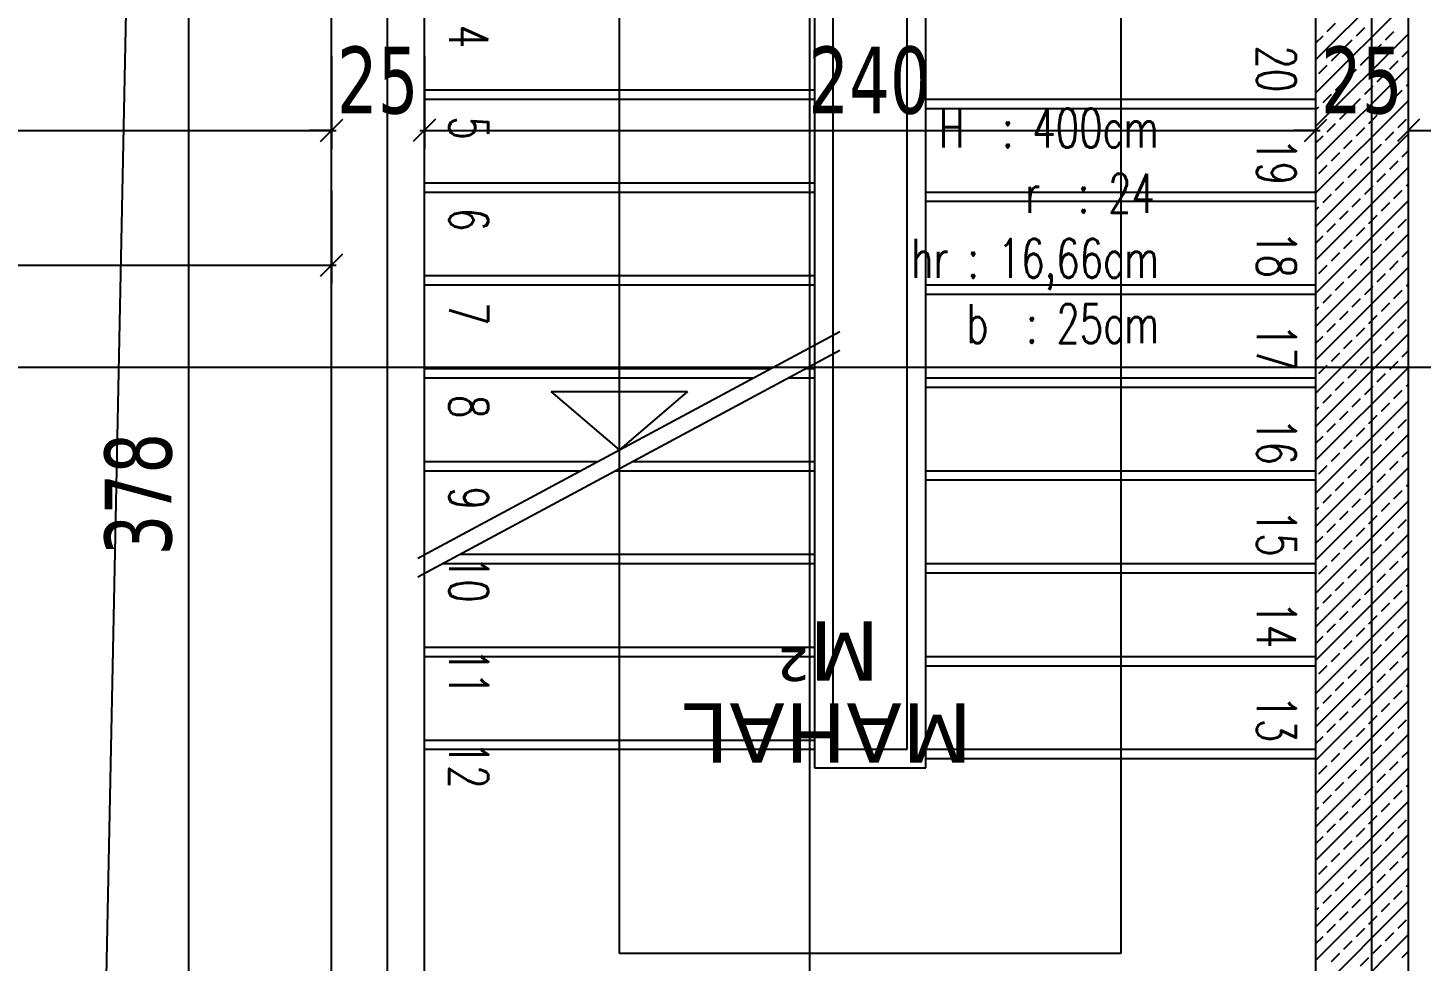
# Model space of a CAD drawing. Header units: millimetres. Extents: x 43168.9 to 43194.6, y -25545.1 to -25543.4.
# Drawn here: x 43171.0915 to 43171.1666, y -25543.9419 to -25543.8916 of the extents above; entities that cross this region are included whole.
import ezdxf
from ezdxf.enums import TextEntityAlignment as Align

# ---------------------------------------------------------------- set-up
doc = ezdxf.new("R2010")
doc.units = ezdxf.units.MM
doc.header["$LTSCALE"] = 200
for name, pattern in [('DASHDOT', [1, 0.5, -0.25, 0, -0.25]), ('DASHDOT2', [0.5, 0.25, -0.125, 0, -0.125]), ('HIDDEN2', [0.1875, 0.125, -0.0625])]:
    doc.linetypes.add(name, pattern=pattern)
for name, color, linetype in [('aks_sgh', 5, 'DASHDOT2'), ('duv_sgh', 4, 'Continuous'), ('izd-alt_sgh', 8, 'HIDDEN2'), ('kolon-b.a_sgh', 6, 'Continuous'), ('merdi_sgh', 3, 'Continuous'), ('olcuic_sgh', 183, 'Continuous'), ('tarama-betonarme_sgh', 223, 'Continuous'), ('yapi-yaklasma_sgh', 41, 'DASHDOT'), ('yazi-merdi_sgh', 9, 'Continuous')]:
    doc.layers.add(name, color=color, linetype=linetype)
doc.styles.add('dim', font='VERDANA.TTF', dxfattribs={"width": 0.7})
doc.styles.add('text1', font='VERDANA.TTF')
doc.styles.add('text3', font='simplex8.shx', dxfattribs={"width": 0.7})

msp = doc.modelspace()

# ---------------------------------------------------------------- linework, layer by layer
at = {"color": 0, "linetype": 'ByBlock', "lineweight": -2}
for p, q in [((43171.107279, -25543.89776), (43171.108479, -25543.89656)), ((43171.107279, -25543.89776), (43171.108479, -25543.89656)), ((43171.113479, -25543.89656), (43171.112279, -25543.89776)), ((43171.113479, -25543.89656), (43171.112279, -25543.89776)), ((43171.160279, -25543.89776), (43171.161479, -25543.89656)), ((43171.160279, -25543.89776), (43171.161479, -25543.89656)), ((43171.166479, -25543.89656), (43171.165279, -25543.89776)), ((43171.107279, -25543.905008), (43171.108479, -25543.903808))]:
    msp.add_line(p, q, dxfattribs=at)
at = {"color": 0}
for p, q in [((43171.123379, -25543.914365), (43171.119704, -25543.911215)), ((43171.119704, -25543.911215), (43171.127054, -25543.911215)), ((43171.127054, -25543.911215), (43171.123379, -25543.914365))]:
    msp.add_line(p, q, dxfattribs=at)
at = {"layer": 'aks_sgh'}
for p, q in [((43171.110879, -25543.740919), (43171.110879, -25544.789919)), ((43171.133621, -25543.740919), (43171.133621, -25543.95248)), ((43171.163879, -25543.740919), (43171.163879, -25544.789919)), ((43171.17088, -25543.909919), (43170.194878, -25543.909919))]:
    msp.add_line(p, q, dxfattribs=at)
at = {"layer": 'duv_sgh'}
for p, q in [((43171.112879, -25543.95448), (43171.112879, -25543.870919)), ((43171.107879, -25543.95448), (43171.107879, -25543.878919))]:
    msp.add_line(p, q, dxfattribs=at)
at = {"layer": 'izd-alt_sgh'}
for p, q in [((43171.112879, -25543.89498), (43171.133879, -25543.89498)), ((43171.139879, -25543.89598), (43171.160879, -25543.89598)), ((43171.112879, -25543.89998), (43171.133879, -25543.89998)), ((43171.139879, -25543.90098), (43171.160879, -25543.90098)), ((43171.112879, -25543.90498), (43171.133879, -25543.90498)), ((43171.139879, -25543.90598), (43171.160879, -25543.90598)), ((43171.112879, -25543.90998), (43171.131549, -25543.90998)), ((43171.133412, -25543.90998), (43171.133879, -25543.90998)), ((43171.139879, -25543.91098), (43171.160879, -25543.91098)), ((43171.112879, -25543.91498), (43171.122233, -25543.91498)), ((43171.124096, -25543.91498), (43171.133879, -25543.91498)), ((43171.139879, -25543.91598), (43171.160879, -25543.91598)), ((43171.112879, -25543.91998), (43171.112916, -25543.91998)), ((43171.114779, -25543.91998), (43171.133879, -25543.91998)), ((43171.139879, -25543.92098), (43171.160879, -25543.92098)), ((43171.112879, -25543.92498), (43171.133879, -25543.92498)), ((43171.139879, -25543.92598), (43171.160879, -25543.92598)), ((43171.112879, -25543.92998), (43171.133879, -25543.92998)), ((43171.139879, -25543.93098), (43171.160879, -25543.93098))]:
    msp.add_line(p, q, dxfattribs=at)
at = {"layer": 'kolon-b.a_sgh'}
for p, q in [((43171.160879, -25543.860995), (43171.160879, -25543.94548)), ((43171.165879, -25543.94548), (43171.165879, -25543.860995))]:
    msp.add_line(p, q, dxfattribs=at)
at = {"layer": 'merdi_sgh', "color": 43}
for p, q in [((43171.133879, -25543.87448), (43171.133879, -25543.93148)), ((43171.139879, -25543.93148), (43171.139879, -25543.87448)), ((43171.134879, -25543.87548), (43171.134879, -25543.93048)), ((43171.138879, -25543.93048), (43171.138879, -25543.87548)), ((43171.134879, -25543.93048), (43171.138879, -25543.93048)), ((43171.133879, -25543.93148), (43171.139879, -25543.93148))]:
    msp.add_line(p, q, dxfattribs=at)
at = {"layer": 'merdi_sgh', "color": 145}
for p, q in [((43171.123379, -25543.94148), (43171.123379, -25543.87548)), ((43171.150379, -25543.87863), (43171.150379, -25543.94148)), ((43171.112522, -25543.920191), (43171.135255, -25543.907991)), ((43171.112522, -25543.921191), (43171.135255, -25543.908991)), ((43171.150379, -25543.94148), (43171.123379, -25543.94148))]:
    msp.add_line(p, q, dxfattribs=at)
at = {"layer": 'merdi_sgh'}
for p, q in [((43171.112879, -25543.89548), (43171.133879, -25543.89548)), ((43171.139879, -25543.89548), (43171.160879, -25543.89548)), ((43171.112879, -25543.90048), (43171.133879, -25543.90048)), ((43171.139879, -25543.90048), (43171.160879, -25543.90048)), ((43171.112879, -25543.90548), (43171.133879, -25543.90548)), ((43171.139879, -25543.90548), (43171.160879, -25543.90548)), ((43171.112879, -25543.91048), (43171.130617, -25543.91048)), ((43171.132481, -25543.91048), (43171.133879, -25543.91048)), ((43171.139879, -25543.91048), (43171.160879, -25543.91048)), ((43171.112879, -25543.91548), (43171.121301, -25543.91548)), ((43171.123164, -25543.91548), (43171.133879, -25543.91548)), ((43171.139879, -25543.91548), (43171.160879, -25543.91548)), ((43171.113848, -25543.92048), (43171.133879, -25543.92048)), ((43171.139879, -25543.92048), (43171.160879, -25543.92048)), ((43171.112879, -25543.92548), (43171.133879, -25543.92548)), ((43171.139879, -25543.92548), (43171.160879, -25543.92548)), ((43171.112879, -25543.93048), (43171.133879, -25543.93048)), ((43171.139879, -25543.93048), (43171.160879, -25543.93048))]:
    msp.add_line(p, q, dxfattribs=at)
at = {"layer": 'olcuic_sgh'}
for p, q in [((43171.100178, -25543.878669), (43171.100178, -25543.95473)), ((43171.107879, -25543.89316), (43171.107879, -25543.89816)), ((43171.107879, -25543.89316), (43171.107879, -25543.89816)), ((43171.112879, -25543.89316), (43171.112879, -25543.89816)), ((43171.112879, -25543.89316), (43171.112879, -25543.89816)), ((43171.160879, -25543.89316), (43171.160879, -25543.89816)), ((43171.160879, -25543.89316), (43171.160879, -25543.89816)), ((43171.165879, -25543.90116), (43171.165879, -25543.89616)), ((43171.058376, -25543.89716), (43171.108129, -25543.89716)), ((43171.107879, -25543.89716), (43171.106679, -25543.89716)), ((43171.112629, -25543.89716), (43171.161129, -25543.89716)), ((43171.112879, -25543.89716), (43171.114079, -25543.89716)), ((43171.160879, -25543.89716), (43171.159679, -25543.89716)), ((43171.165879, -25543.89716), (43171.167079, -25543.89716)), ((43171.107879, -25543.900408), (43171.107879, -25543.905408)), ((43170.999629, -25543.904408), (43171.108129, -25543.904408))]:
    msp.add_line(p, q, dxfattribs=at)
at = {"layer": 'tarama-betonarme_sgh'}
for p, q in [((43171.160879, -25543.893364), (43171.165879, -25543.888364)), ((43171.160879, -25543.89516), (43171.165879, -25543.89016)), ((43171.160879, -25543.896956), (43171.165879, -25543.891956)), ((43171.161501, -25543.891845), (43171.16195, -25543.891396)), ((43171.163072, -25543.892069), (43171.163521, -25543.89162)), ((43171.164644, -25543.892294), (43171.165093, -25543.891845)), ((43171.160879, -25543.892466), (43171.161276, -25543.892069)), ((43171.162399, -25543.892743), (43171.162848, -25543.892294)), ((43171.16397, -25543.892967), (43171.164419, -25543.892518)), ((43171.161725, -25543.893416), (43171.162174, -25543.892967)), ((43171.163297, -25543.893641), (43171.163746, -25543.893192)), ((43171.164868, -25543.893865), (43171.165317, -25543.893416)), ((43171.165542, -25543.893192), (43171.165879, -25543.892855)), ((43171.160879, -25543.898753), (43171.165879, -25543.893753)), ((43171.161052, -25543.89409), (43171.161501, -25543.893641)), ((43171.162623, -25543.894314), (43171.163072, -25543.893865)), ((43171.164195, -25543.894539), (43171.164644, -25543.89409)), ((43171.16195, -25543.894988), (43171.162399, -25543.894539)), ((43171.163521, -25543.895212), (43171.16397, -25543.894763)), ((43171.165093, -25543.895437), (43171.165542, -25543.894988)), ((43171.165766, -25543.894763), (43171.165879, -25543.894651)), ((43171.160879, -25543.900549), (43171.165879, -25543.895549)), ((43171.161276, -25543.895661), (43171.161725, -25543.895212)), ((43171.162848, -25543.895886), (43171.163297, -25543.895437)), ((43171.164419, -25543.89611), (43171.164868, -25543.895661)), ((43171.160879, -25543.896058), (43171.161052, -25543.895886)), ((43171.162174, -25543.896559), (43171.162623, -25543.89611)), ((43171.163746, -25543.896784), (43171.164195, -25543.896335)), ((43171.165317, -25543.897008), (43171.165766, -25543.896559)), ((43171.161501, -25543.897233), (43171.16195, -25543.896784)), ((43171.163072, -25543.897457), (43171.163521, -25543.897008)), ((43171.164644, -25543.897682), (43171.165093, -25543.897233)), ((43171.160879, -25543.902345), (43171.165879, -25543.897345)), ((43171.160879, -25543.897855), (43171.161276, -25543.897457)), ((43171.162399, -25543.898131), (43171.162848, -25543.897682)), ((43171.16397, -25543.898355), (43171.164419, -25543.897906)), ((43171.161725, -25543.898804), (43171.162174, -25543.898355)), ((43171.163297, -25543.899029), (43171.163746, -25543.89858)), ((43171.164868, -25543.899253), (43171.165317, -25543.898804)), ((43171.165542, -25543.89858), (43171.165879, -25543.898243)), ((43171.160879, -25543.904141), (43171.165879, -25543.899141)), ((43171.161052, -25543.899478), (43171.161501, -25543.899029)), ((43171.162623, -25543.899702), (43171.163072, -25543.899253)), ((43171.164195, -25543.899927), (43171.164644, -25543.899478)), ((43171.16195, -25543.900376), (43171.162399, -25543.899927)), ((43171.163521, -25543.9006), (43171.16397, -25543.900151)), ((43171.165766, -25543.900151), (43171.165879, -25543.900039)), ((43171.160879, -25543.905937), (43171.165879, -25543.900937)), ((43171.161276, -25543.901049), (43171.161725, -25543.9006)), ((43171.162848, -25543.901274), (43171.163297, -25543.900825)), ((43171.164419, -25543.901498), (43171.164868, -25543.901049)), ((43171.165093, -25543.900825), (43171.165542, -25543.900376)), ((43171.160879, -25543.901447), (43171.161052, -25543.901274)), ((43171.162174, -25543.901947), (43171.162623, -25543.901498)), ((43171.163746, -25543.902172), (43171.164195, -25543.901723)), ((43171.161501, -25543.902621), (43171.16195, -25543.902172)), ((43171.163072, -25543.902845), (43171.163521, -25543.902396)), ((43171.165317, -25543.902396), (43171.165766, -25543.901947)), ((43171.160879, -25543.907733), (43171.165879, -25543.902733)), ((43171.160879, -25543.903243), (43171.161276, -25543.902845)), ((43171.162399, -25543.903519), (43171.162848, -25543.90307)), ((43171.16397, -25543.903743), (43171.164419, -25543.903294)), ((43171.164644, -25543.90307), (43171.165093, -25543.902621)), ((43171.161725, -25543.904192), (43171.162174, -25543.903743)), ((43171.163297, -25543.904417), (43171.163746, -25543.903968)), ((43171.165542, -25543.903968), (43171.165879, -25543.903631)), ((43171.160879, -25543.909529), (43171.165879, -25543.904529)), ((43171.161052, -25543.904866), (43171.161501, -25543.904417)), ((43171.162623, -25543.90509), (43171.163072, -25543.904641)), ((43171.164868, -25543.904641), (43171.165317, -25543.904192)), ((43171.16195, -25543.905764), (43171.162399, -25543.905315)), ((43171.163521, -25543.905988), (43171.16397, -25543.905539)), ((43171.164195, -25543.905315), (43171.164644, -25543.904866)), ((43171.165766, -25543.905539), (43171.165879, -25543.905427)), ((43171.161276, -25543.906437), (43171.161725, -25543.905988)), ((43171.162848, -25543.906662), (43171.163297, -25543.906213)), ((43171.165093, -25543.906213), (43171.165542, -25543.905764)), ((43171.160879, -25543.911325), (43171.165879, -25543.906325)), ((43171.160879, -25543.906835), (43171.161052, -25543.906662)), ((43171.162174, -25543.907335), (43171.162623, -25543.906886)), ((43171.164419, -25543.906886), (43171.164868, -25543.906437)), ((43171.161501, -25543.908009), (43171.16195, -25543.90756)), ((43171.163072, -25543.908233), (43171.163521, -25543.907784)), ((43171.163746, -25543.90756), (43171.164195, -25543.907111)), ((43171.165317, -25543.907784), (43171.165766, -25543.907335)), ((43171.160879, -25543.913121), (43171.165879, -25543.908121)), ((43171.160879, -25543.908631), (43171.161276, -25543.908233)), ((43171.162399, -25543.908907), (43171.162848, -25543.908458)), ((43171.164644, -25543.908458), (43171.165093, -25543.908009)), ((43171.161725, -25543.909581), (43171.162174, -25543.909132)), ((43171.16397, -25543.909132), (43171.164419, -25543.908683)), ((43171.165542, -25543.909356), (43171.165879, -25543.909019)), ((43171.160879, -25543.914917), (43171.165879, -25543.909917)), ((43171.161052, -25543.910254), (43171.161501, -25543.909805)), ((43171.162623, -25543.910479), (43171.163072, -25543.91003)), ((43171.163297, -25543.909805), (43171.163746, -25543.909356)), ((43171.164868, -25543.91003), (43171.165317, -25543.909581)), ((43171.16195, -25543.911152), (43171.162399, -25543.910703)), ((43171.164195, -25543.910703), (43171.164644, -25543.910254)), ((43171.165766, -25543.910928), (43171.165879, -25543.910815)), ((43171.161276, -25543.911826), (43171.161725, -25543.911377)), ((43171.163521, -25543.911377), (43171.16397, -25543.910928)), ((43171.165093, -25543.911601), (43171.165542, -25543.911152)), ((43171.160879, -25543.916713), (43171.165879, -25543.911713)), ((43171.160879, -25543.912223), (43171.161052, -25543.91205)), ((43171.162174, -25543.912724), (43171.162623, -25543.912275)), ((43171.162848, -25543.91205), (43171.163297, -25543.911601)), ((43171.164419, -25543.912275), (43171.164868, -25543.911826)), ((43171.161501, -25543.913397), (43171.16195, -25543.912948)), ((43171.163746, -25543.912948), (43171.164195, -25543.912499)), ((43171.165317, -25543.913173), (43171.165766, -25543.912724)), ((43171.160879, -25543.918509), (43171.165879, -25543.913509)), ((43171.160879, -25543.914019), (43171.161276, -25543.913622)), ((43171.163072, -25543.913622), (43171.163521, -25543.913173)), ((43171.164644, -25543.913846), (43171.165093, -25543.913397)), ((43171.161725, -25543.914969), (43171.162174, -25543.91452)), ((43171.162399, -25543.914295), (43171.162848, -25543.913846)), ((43171.16397, -25543.91452), (43171.164419, -25543.914071)), ((43171.165542, -25543.914744), (43171.165879, -25543.914407)), ((43171.160879, -25543.920305), (43171.165879, -25543.915305)), ((43171.161052, -25543.915642), (43171.161501, -25543.915193)), ((43171.163297, -25543.915193), (43171.163746, -25543.914744)), ((43171.164868, -25543.915418), (43171.165317, -25543.914969)), ((43171.162623, -25543.915867), (43171.163072, -25543.915418)), ((43171.164195, -25543.916091), (43171.164644, -25543.915642)), ((43171.161276, -25543.917214), (43171.161725, -25543.916765)), ((43171.16195, -25543.91654), (43171.162399, -25543.916091)), ((43171.163521, -25543.916765), (43171.16397, -25543.916316)), ((43171.165093, -25543.916989), (43171.165542, -25543.91654)), ((43171.165766, -25543.916316), (43171.165879, -25543.916203)), ((43171.160879, -25543.922101), (43171.165879, -25543.917101)), ((43171.160879, -25543.917611), (43171.161052, -25543.917438)), ((43171.162848, -25543.917438), (43171.163297, -25543.916989)), ((43171.164419, -25543.917663), (43171.164868, -25543.917214)), ((43171.162174, -25543.918112), (43171.162623, -25543.917663)), ((43171.163746, -25543.918336), (43171.164195, -25543.917887)), ((43171.165317, -25543.918561), (43171.165766, -25543.918112)), ((43171.160879, -25543.923897), (43171.165879, -25543.918897)), ((43171.160879, -25543.919407), (43171.161276, -25543.91901)), ((43171.161501, -25543.918785), (43171.16195, -25543.918336)), ((43171.163072, -25543.91901), (43171.163521, -25543.918561)), ((43171.164644, -25543.919234), (43171.165093, -25543.918785)), ((43171.162399, -25543.919683), (43171.162848, -25543.919234)), ((43171.16397, -25543.919908), (43171.164419, -25543.919459)), ((43171.165542, -25543.920132), (43171.165879, -25543.919795)), ((43171.161725, -25543.920357), (43171.162174, -25543.919908)), ((43171.163297, -25543.920581), (43171.163746, -25543.920132)), ((43171.164868, -25543.920806), (43171.165317, -25543.920357)), ((43171.160879, -25543.925693), (43171.165879, -25543.920693)), ((43171.161052, -25543.92103), (43171.161501, -25543.920581)), ((43171.162623, -25543.921255), (43171.163072, -25543.920806)), ((43171.164195, -25543.921479), (43171.164644, -25543.92103)), ((43171.16195, -25543.921928), (43171.162399, -25543.921479)), ((43171.163521, -25543.922153), (43171.16397, -25543.921704)), ((43171.165093, -25543.922377), (43171.165542, -25543.921928)), ((43171.165766, -25543.921704), (43171.165879, -25543.921591)), ((43171.160879, -25543.927489), (43171.165879, -25543.922489)), ((43171.161276, -25543.922602), (43171.161725, -25543.922153)), ((43171.162848, -25543.922826), (43171.163297, -25543.922377)), ((43171.164419, -25543.923051), (43171.164868, -25543.922602)), ((43171.160879, -25543.922999), (43171.161052, -25543.922826)), ((43171.162174, -25543.9235), (43171.162623, -25543.923051)), ((43171.163746, -25543.923724), (43171.164195, -25543.923275)), ((43171.165317, -25543.923949), (43171.165766, -25543.9235)), ((43171.160879, -25543.929285), (43171.165879, -25543.924285)), ((43171.161501, -25543.924173), (43171.16195, -25543.923724)), ((43171.163072, -25543.924398), (43171.163521, -25543.923949)), ((43171.164644, -25543.924622), (43171.165093, -25543.924173)), ((43171.160879, -25543.924795), (43171.161276, -25543.924398)), ((43171.162399, -25543.925071), (43171.162848, -25543.924622)), ((43171.16397, -25543.925296), (43171.164419, -25543.924847)), ((43171.161725, -25543.925745), (43171.162174, -25543.925296)), ((43171.163297, -25543.92597), (43171.163746, -25543.92552)), ((43171.164868, -25543.926194), (43171.165317, -25543.925745)), ((43171.165542, -25543.92552), (43171.165879, -25543.925183)), ((43171.160879, -25543.931081), (43171.165879, -25543.926081)), ((43171.161052, -25543.926419), (43171.161501, -25543.92597)), ((43171.162623, -25543.926643), (43171.163072, -25543.926194)), ((43171.164195, -25543.926868), (43171.164644, -25543.926419)), ((43171.16195, -25543.927317), (43171.162399, -25543.926868)), ((43171.163521, -25543.927541), (43171.16397, -25543.927092)), ((43171.165093, -25543.927766), (43171.165542, -25543.927317)), ((43171.165766, -25543.927092), (43171.165879, -25543.926979)), ((43171.160879, -25543.932878), (43171.165879, -25543.927878)), ((43171.161276, -25543.92799), (43171.161725, -25543.927541)), ((43171.162848, -25543.928215), (43171.163297, -25543.927766)), ((43171.164419, -25543.928439), (43171.164868, -25543.92799)), ((43171.160879, -25543.928387), (43171.161052, -25543.928215)), ((43171.162174, -25543.928888), (43171.162623, -25543.928439)), ((43171.163746, -25543.929113), (43171.164195, -25543.928664)), ((43171.161501, -25543.929562), (43171.16195, -25543.929113)), ((43171.163072, -25543.929786), (43171.163521, -25543.929337)), ((43171.164644, -25543.930011), (43171.165093, -25543.929562)), ((43171.165317, -25543.929337), (43171.165766, -25543.928888)), ((43171.160879, -25543.934674), (43171.165879, -25543.929674)), ((43171.160879, -25543.930183), (43171.161276, -25543.929786)), ((43171.162399, -25543.93046), (43171.162848, -25543.930011)), ((43171.16397, -25543.930684), (43171.164419, -25543.930235)), ((43171.161725, -25543.931133), (43171.162174, -25543.930684)), ((43171.163297, -25543.931358), (43171.163746, -25543.930909)), ((43171.165542, -25543.930909), (43171.165879, -25543.930572)), ((43171.160879, -25543.93647), (43171.165879, -25543.93147)), ((43171.161052, -25543.931807), (43171.161501, -25543.931358)), ((43171.162623, -25543.932031), (43171.163072, -25543.931582)), ((43171.164195, -25543.932256), (43171.164644, -25543.931807)), ((43171.164868, -25543.931582), (43171.165317, -25543.931133)), ((43171.16195, -25543.932705), (43171.162399, -25543.932256)), ((43171.163521, -25543.932929), (43171.16397, -25543.93248)), ((43171.165766, -25543.93248), (43171.165879, -25543.932368)), ((43171.160879, -25543.938266), (43171.165879, -25543.933266)), ((43171.161276, -25543.933378), (43171.161725, -25543.932929)), ((43171.162848, -25543.933603), (43171.163297, -25543.933154)), ((43171.165093, -25543.933154), (43171.165542, -25543.932705)), ((43171.160879, -25543.933776), (43171.161052, -25543.933603)), ((43171.162174, -25543.934276), (43171.162623, -25543.933827)), ((43171.163746, -25543.934501), (43171.164195, -25543.934052)), ((43171.164419, -25543.933827), (43171.164868, -25543.933378)), ((43171.161501, -25543.93495), (43171.16195, -25543.934501)), ((43171.163072, -25543.935174), (43171.163521, -25543.934725)), ((43171.165317, -25543.934725), (43171.165766, -25543.934276)), ((43171.160879, -25543.940062), (43171.165879, -25543.935062)), ((43171.160879, -25543.935572), (43171.161276, -25543.935174)), ((43171.162399, -25543.935848), (43171.162848, -25543.935399)), ((43171.164644, -25543.935399), (43171.165093, -25543.93495)), ((43171.161725, -25543.936521), (43171.162174, -25543.936072)), ((43171.163297, -25543.936746), (43171.163746, -25543.936297)), ((43171.16397, -25543.936072), (43171.164419, -25543.935623)), ((43171.165542, -25543.936297), (43171.165879, -25543.93596)), ((43171.160879, -25543.941858), (43171.165879, -25543.936858)), ((43171.161052, -25543.937195), (43171.161501, -25543.936746)), ((43171.162623, -25543.937419), (43171.163072, -25543.93697)), ((43171.164868, -25543.93697), (43171.165317, -25543.936521)), ((43171.16195, -25543.938093), (43171.162399, -25543.937644)), ((43171.164195, -25543.937644), (43171.164644, -25543.937195)), ((43171.165766, -25543.937868), (43171.165879, -25543.937756)), ((43171.161276, -25543.938766), (43171.161725, -25543.938317)), ((43171.162848, -25543.938991), (43171.163297, -25543.938542)), ((43171.163521, -25543.938317), (43171.16397, -25543.937868)), ((43171.165093, -25543.938542), (43171.165542, -25543.938093)), ((43171.160879, -25543.943654), (43171.165879, -25543.938654)), ((43171.160879, -25543.939164), (43171.161052, -25543.938991)), ((43171.162174, -25543.939664), (43171.162623, -25543.939215)), ((43171.164419, -25543.939215), (43171.164868, -25543.938766)), ((43171.161501, -25543.940338), (43171.16195, -25543.939889)), ((43171.163746, -25543.939889), (43171.164195, -25543.93944)), ((43171.165317, -25543.940113), (43171.165766, -25543.939664)), ((43171.160879, -25543.94545), (43171.165879, -25543.94045)), ((43171.160879, -25543.94096), (43171.161276, -25543.940562)), ((43171.162399, -25543.941236), (43171.162848, -25543.940787)), ((43171.163072, -25543.940562), (43171.163521, -25543.940113)), ((43171.164644, -25543.940787), (43171.165093, -25543.940338)), ((43171.161725, -25543.941909), (43171.162174, -25543.94146)), ((43171.16397, -25543.94146), (43171.164419, -25543.941011)), ((43171.165542, -25543.941685), (43171.165879, -25543.941348)), ((43171.163297, -25543.942134), (43171.163746, -25543.941685))]:
    msp.add_line(p, q, dxfattribs=at)
at = {"layer": 'yapi-yaklasma_sgh'}
msp.add_line((43171.097772, -25543.843067), (43171.09256, -25544.098423), dxfattribs=at)

# ---------------------------------------------------------------- texts
at = {"color": 7, "style": 'text1'}
for tag, text, p in [('M²', 'm²', (43171.134615, -25543.925213)), ('MAHAL', '', (43171.134615, -25543.929597))]:
    msp.add_attdef(tag, text=text, height=0.0032, rotation=180, dxfattribs=at).set_placement(p, align=Align.MIDDLE)
at = {"layer": 'olcuic_sgh', "color": 2, "style": 'dim', "width": 0.7}
for s, p in [('25', (43171.108162, -25543.896248)), ('240', (43171.133552, -25543.896248)), ('25', (43171.161162, -25543.896248))]:
    msp.add_text(s, height=0.0036, dxfattribs=at).set_placement(p)
msp.add_text('378', height=0.0036, rotation=90, dxfattribs=at).set_placement((43171.099254, -25543.920043))
at = {"layer": 'yazi-merdi_sgh', "style": 'text3', "width": 0.7}
for s, p in [('4', (43171.114218, -25543.892735)), ('5', (43171.114218, -25543.897665)), ('6', (43171.114218, -25543.902595)), ('7', (43171.114218, -25543.907665)), ('8', (43171.114218, -25543.912665)), ('9', (43171.114218, -25543.917595)), ('10', (43171.114218, -25543.922595)), ('11', (43171.114218, -25543.927595)), ('12', (43171.114218, -25543.932595))]:
    msp.add_text(s, height=0.0021, rotation=270, dxfattribs=at).set_placement(p, align=Align.RIGHT)
for s, p in [('20', (43171.157718, -25543.892585)), ('19', (43171.157718, -25543.897585)), ('18', (43171.157718, -25543.902585)), ('17', (43171.157718, -25543.907585)), ('16', (43171.157718, -25543.912655)), ('15', (43171.157718, -25543.917585)), ('14', (43171.157718, -25543.922515)), ('13', (43171.157718, -25543.927585))]:
    msp.add_text(s, height=0.0021, rotation=270, dxfattribs=at).set_placement(p)
for s, p in [('H  : 400cm', (43171.140582, -25543.898085)), ('r  : 24 ', (43171.145228, -25543.901593)), ('hr : 16,66cm', (43171.139097, -25543.905102)), ('b  : 25cm', (43171.142065, -25543.90861))]:
    msp.add_text(s, height=0.0021, dxfattribs=at).set_placement(p)

doc.saveas('drawing.dxf')
